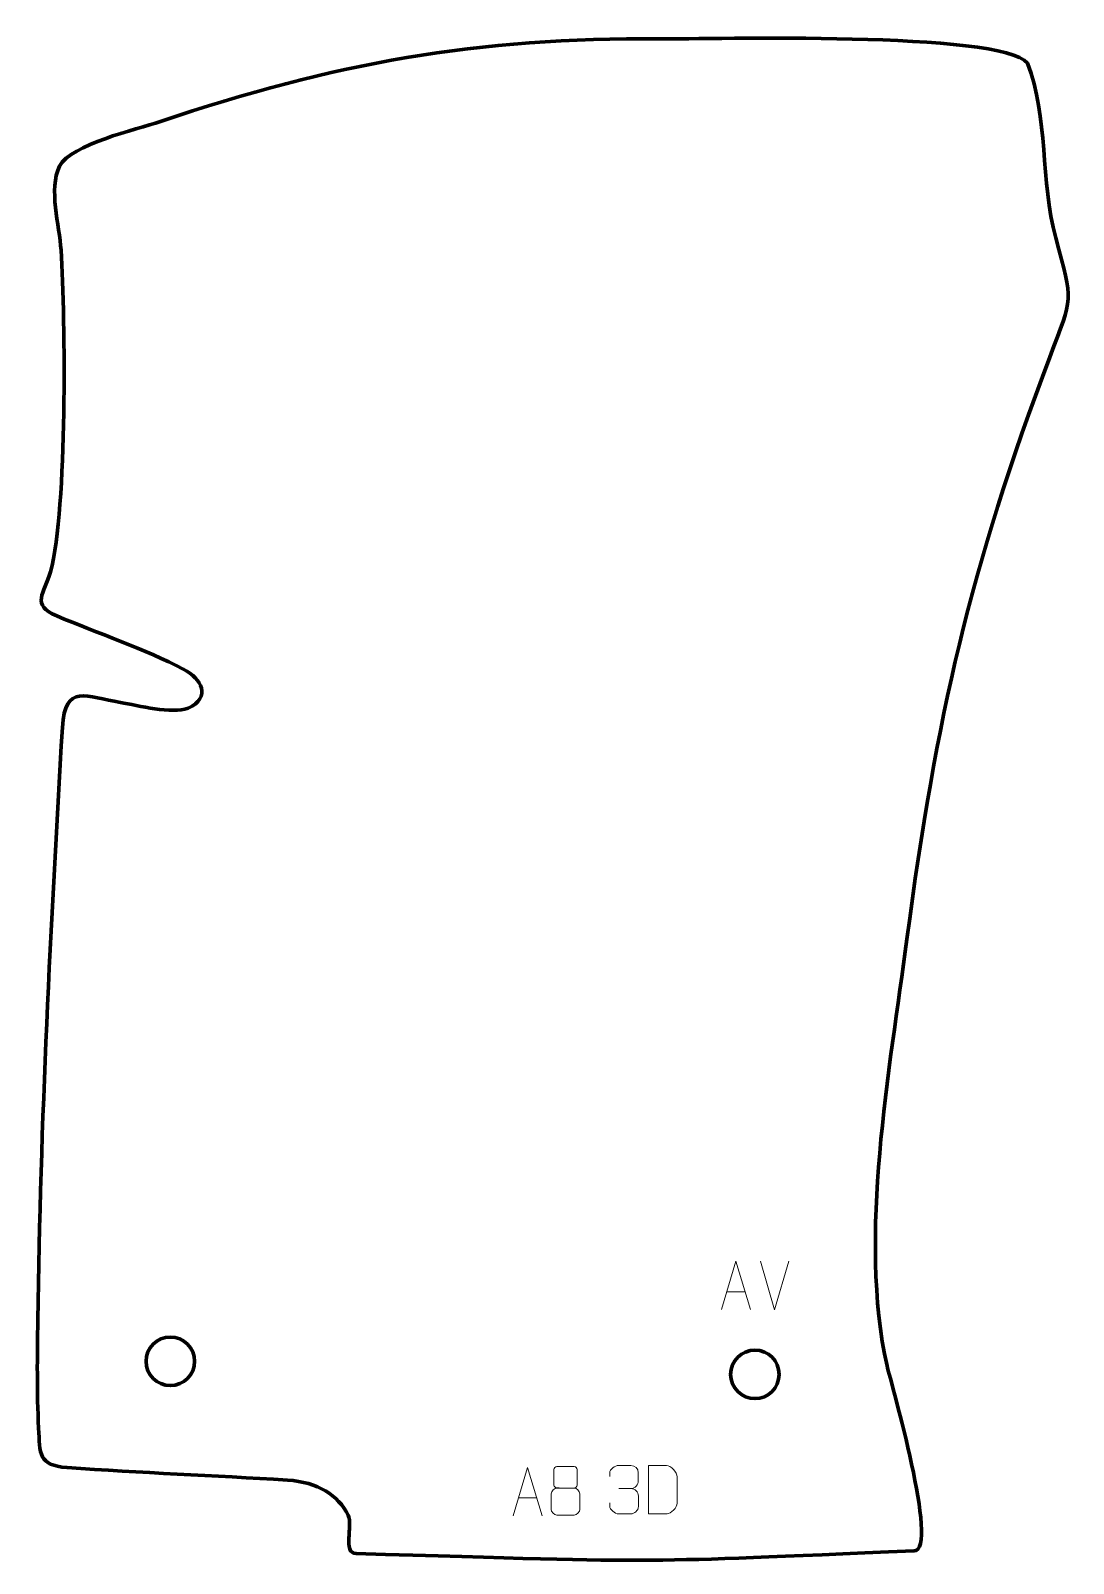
# Model space of a CAD drawing. Header units: millimetres. Extents: x -507 to 30, y 88 to 877.
import ezdxf

# ---------------------------------------------------------------- set-up
doc = ezdxf.new("R2010")
doc.units = ezdxf.units.MM
doc.header["$MEASUREMENT"] = 0
doc.layers.add('layer 2', color=7, linetype='Continuous')

msp = doc.modelspace()

# ---------------------------------------------------------------- linework, layer by layer
at = {"layer": 'layer 2', "color": 142, "lineweight": 200}
for centre in [(-435.3578, 191.8589), (-133.998, 185.1128)]:
    msp.add_ellipse(centre, major_axis=(0, 12.5), ratio=1, dxfattribs=at)
at = {"layer": 'layer 2', "color": 242, "lineweight": 158}
msp.add_open_spline([(-339.4817, 92.8639), (-346.9662, 93.0924), (-340.9165, 107.0499), (-343.7416, 112.6555), (-343.7416, 112.6555), (-348.9525, 122.9953), (-359.0979, 129.6191), (-375.0269, 130.6309), (-375.0269, 130.6309), (-412.9389, 132.9758), (-450.6571, 134.4351), (-488.6191, 137.1408), (-488.6191, 137.1408), (-503.3967, 138.194), (-502.6392, 144.2454), (-503.2683, 157.3292), (-503.2683, 157.3292), (-504.1813, 176.3177), (-503.9646, 194.22), (-503.704, 213.1758), (-503.704, 213.1758), (-502.342, 314.7209), (-496.9483, 416.9945), (-491.03, 518.4365), (-491.03, 518.4365), (-489.686, 541.4244), (-478.5748, 534.2656), (-461.0436, 531.2921), (-461.0436, 531.2921), (-451.9789, 529.7546), (-434.5089, 525.2117), (-426.2112, 528.3793), (-426.2112, 528.3793), (-414.1576, 533.9457), (-418.9011, 543.3518), (-428.6968, 548.4724), (-428.6968, 548.4724), (-447.8111, 558.464), (-473.5839, 567.348), (-493.8987, 575.8862), (-493.8987, 575.8862), (-507.3801, 581.5525), (-500.5324, 587.4685), (-497.1336, 598.5995), (-497.1336, 598.5995), (-488.3736, 631.9251), (-489.4844, 728.3223), (-491.7155, 764.2698), (-491.7155, 764.2698), (-492.5244, 777.3013), (-498.2513, 795.6089), (-492.4783, 807.6782), (-492.4783, 807.6782), (-486.5178, 818.7353), (-453.0751, 826.4908), (-440.4667, 830.6656), (-440.4667, 830.6656), (-351.322, 860.6522), (-276.979, 874.2089), (-182.6993, 873.1495), (-182.6993, 873.1495), (-157.9805, 872.9544), (-6.7972, 877.4242), (6.5427, 860.6265), (6.5427, 860.6265), (17.2915, 832.8636), (13.2254, 799.9427), (21.0769, 770.6467), (21.0769, 770.6467), (30.1777, 736.6891), (30.1016, 741.2934), (18.0116, 709.2515), (18.0116, 709.2515), (-23.0645, 600.3884), (-40.5906, 523.5022), (-55.6244, 409.3735), (-55.6244, 409.3735), (-64.4958, 342.0267), (-80.7742, 255.8713), (-65.8655, 189.4704), (-65.8655, 189.4704), (-63.9085, 181.0237), (-38.6831, 94.694), (-51.9279, 94.1582), (-51.9279, 94.1582), (-197.5438, 88.2665), (-172.4634, 87.764), (-339.4817, 92.8639)], degree=3, knots=[0, 0, 0, 0, 0.04347826, 0.04347826, 0.04347826, 0.04347826, 0.08695652, 0.08695652, 0.08695652, 0.08695652, 0.13043478, 0.13043478, 0.13043478, 0.13043478, 0.17391304, 0.17391304, 0.17391304, 0.17391304, 0.2173913, 0.2173913, 0.2173913, 0.2173913, 0.26086957, 0.26086957, 0.26086957, 0.26086957, 0.30434783, 0.30434783, 0.30434783, 0.30434783, 0.34782609, 0.34782609, 0.34782609, 0.34782609, 0.39130435, 0.39130435, 0.39130435, 0.39130435, 0.43478261, 0.43478261, 0.43478261, 0.43478261, 0.47826087, 0.47826087, 0.47826087, 0.47826087, 0.52173913, 0.52173913, 0.52173913, 0.52173913, 0.56521739, 0.56521739, 0.56521739, 0.56521739, 0.60869565, 0.60869565, 0.60869565, 0.60869565, 0.65217391, 0.65217391, 0.65217391, 0.65217391, 0.69565217, 0.69565217, 0.69565217, 0.69565217, 0.73913043, 0.73913043, 0.73913043, 0.73913043, 0.7826087, 0.7826087, 0.7826087, 0.7826087, 0.82608696, 0.82608696, 0.82608696, 0.82608696, 0.86956522, 0.86956522, 0.86956522, 0.86956522, 0.91304348, 0.91304348, 0.91304348, 0.91304348, 1, 1, 1, 1], dxfattribs=at)
at = {"layer": 'layer 2', "color": 250, "lineweight": 9}
for points, knots in [([(-151.2363, 218.4635), (-151.2363, 218.4635), (-143.8653, 243.417), (-143.8653, 243.417), (-143.8653, 243.417), (-143.8653, 243.417), (-136.2954, 218.4635), (-136.2954, 218.4635)], [0, 0, 0, 0, 0.33333333, 0.33333333, 0.33333333, 0.33333333, 1, 1, 1, 1]), ([(-258.6159, 112.2103), (-258.6159, 112.2103), (-251.2449, 137.1638), (-251.2449, 137.1638), (-251.2449, 137.1638), (-251.2449, 137.1638), (-243.675, 112.2103), (-243.675, 112.2103)], [0, 0, 0, 0, 0.33333333, 0.33333333, 0.33333333, 0.33333333, 1, 1, 1, 1]), ([(-237.5989, 136.1402), (-237.5989, 133.9272), (-237.5989, 130.2449), (-237.5989, 128.0316), (-237.5989, 128.0316), (-237.5839, 127.5242), (-236.7765, 126.5928), (-236.0764, 126.594), (-236.0764, 126.594), (-233.1065, 126.5942), (-230.1363, 126.5093), (-227.1659, 126.509), (-227.1659, 126.509), (-226.3688, 126.5132), (-225.6481, 127.3035), (-225.6507, 128.0242), (-225.6507, 128.0242), (-225.651, 130.2402), (-225.651, 133.9249), (-225.6507, 136.1402), (-225.6507, 136.1402), (-225.6692, 136.851), (-226.2806, 137.6114), (-227.1145, 137.604), (-227.1145, 137.604), (-230.1316, 137.6037), (-233.1485, 137.6037), (-236.1651, 137.604), (-236.1651, 137.604), (-236.7915, 137.6116), (-237.6156, 136.9006), (-237.5989, 136.1402)], [0, 0, 0, 0, 0.11111111, 0.11111111, 0.11111111, 0.11111111, 0.22222222, 0.22222222, 0.22222222, 0.22222222, 0.33333333, 0.33333333, 0.33333333, 0.33333333, 0.44444444, 0.44444444, 0.44444444, 0.44444444, 0.55555556, 0.55555556, 0.55555556, 0.55555556, 0.66666667, 0.66666667, 0.66666667, 0.66666667, 0.77777778, 0.77777778, 0.77777778, 0.77777778, 1, 1, 1, 1]), ([(-208.8405, 132.52), (-208.8405, 132.52), (-208.8405, 134.3772), (-208.8405, 134.3772), (-208.8405, 134.3772), (-208.8548, 136.1191), (-206.1903, 138.2372), (-204.1312, 138.2145), (-204.1312, 138.2145), (-202.0671, 138.2145), (-200.0031, 138.2145), (-197.9394, 138.2145), (-197.9394, 138.2145), (-195.7449, 138.2233), (-194.1466, 136.3765), (-194.1022, 134.4644), (-194.1022, 134.4644), (-194.1026, 133.0293), (-194.1026, 131.5942), (-194.1022, 130.1587), (-194.1022, 130.1587), (-194.1508, 128.5052), (-195.7534, 126.2752), (-197.9517, 126.2852), (-197.9517, 126.2852), (-195.748, 126.274), (-194.14, 124.4708), (-194.086, 122.4113), (-194.086, 122.4113), (-194.0864, 120.6266), (-194.0864, 118.8419), (-194.086, 117.0568), (-194.086, 117.0568), (-194.0759, 114.9954), (-196.1308, 113.2323), (-197.9517, 113.2404), (-197.9517, 113.2404), (-200.017, 113.2407), (-202.0822, 113.2407), (-204.1478, 113.2404), (-204.1478, 113.2404), (-206.3164, 113.2519), (-208.8474, 115.6521), (-208.866, 117.1139), (-208.866, 117.1139), (-208.866, 117.1139), (-208.866, 119.0225), (-208.866, 119.0225)], [0, 0, 0, 0, 0.07692308, 0.07692308, 0.07692308, 0.07692308, 0.15384615, 0.15384615, 0.15384615, 0.15384615, 0.23076923, 0.23076923, 0.23076923, 0.23076923, 0.30769231, 0.30769231, 0.30769231, 0.30769231, 0.38461538, 0.38461538, 0.38461538, 0.38461538, 0.46153846, 0.46153846, 0.46153846, 0.46153846, 0.53846154, 0.53846154, 0.53846154, 0.53846154, 0.61538462, 0.61538462, 0.61538462, 0.61538462, 0.69230769, 0.69230769, 0.69230769, 0.69230769, 0.76923077, 0.76923077, 0.76923077, 0.76923077, 0.84615385, 0.84615385, 0.84615385, 0.84615385, 1, 1, 1, 1]), ([(-188.8683, 113.2789), (-186.5365, 113.2793), (-181.5863, 113.2553), (-179.2548, 113.255), (-179.2548, 113.255), (-177.3298, 113.1496), (-174.0112, 116.6912), (-174.0224, 118.7085), (-174.0224, 118.7085), (-174.0228, 124.4786), (-174.0228, 126.6483), (-174.0224, 132.4176), (-174.0224, 132.4176), (-174.0267, 134.5557), (-177.4012, 138.2158), (-179.5536, 138.2023), (-179.5536, 138.2023), (-181.8793, 138.2023), (-186.6036, 138.2023), (-188.9297, 138.2023), (-188.9297, 138.2023), (-188.9293, 132.4554), (-188.868, 119.0262), (-188.8683, 113.2789)], [0, 0, 0, 0, 0.14285714, 0.14285714, 0.14285714, 0.14285714, 0.28571429, 0.28571429, 0.28571429, 0.28571429, 0.42857143, 0.42857143, 0.42857143, 0.42857143, 0.57142857, 0.57142857, 0.57142857, 0.57142857, 0.71428571, 0.71428571, 0.71428571, 0.71428571, 1, 1, 1, 1]), ([(-239.0577, 123.622), (-239.0577, 120.4512), (-239.0577, 118.7491), (-239.0577, 115.5777), (-239.0577, 115.5777), (-239.0662, 114.3558), (-237.3683, 112.6631), (-236.1157, 112.6546), (-236.1157, 112.6546), (-233.1326, 112.6549), (-230.1493, 112.6549), (-227.1659, 112.6546), (-227.1659, 112.6546), (-225.8426, 112.6663), (-224.2222, 114.2879), (-224.2333, 115.5871), (-224.2333, 115.5871), (-224.2336, 118.7553), (-224.2336, 120.4541), (-224.2333, 123.622), (-224.2333, 123.622), (-224.303, 125.0024), (-225.8808, 126.581), (-227.1862, 126.5749), (-227.1862, 126.5749), (-230.1628, 126.5746), (-233.1394, 126.5746), (-236.1157, 126.5749), (-236.1157, 126.5749), (-237.1952, 126.5813), (-239.0415, 125.0024), (-239.0577, 123.622)], [0, 0, 0, 0, 0.11111111, 0.11111111, 0.11111111, 0.11111111, 0.22222222, 0.22222222, 0.22222222, 0.22222222, 0.33333333, 0.33333333, 0.33333333, 0.33333333, 0.44444444, 0.44444444, 0.44444444, 0.44444444, 0.55555556, 0.55555556, 0.55555556, 0.55555556, 0.66666667, 0.66666667, 0.66666667, 0.66666667, 0.77777778, 0.77777778, 0.77777778, 0.77777778, 1, 1, 1, 1])]:
    msp.add_open_spline(points, degree=3, knots=knots, dxfattribs=at)
for points in [[(-123.8768, 218.4562), (-123.8768, 218.4562), (-131.1986, 243.4098), (-131.1986, 243.4098)], [(-116.5549, 243.4098), (-116.5549, 243.4098), (-123.8767, 218.4562), (-123.8767, 218.4562)], [(-148.5137, 227.7129), (-148.5137, 227.7129), (-139.018, 227.7129), (-139.018, 227.7129)], [(-255.8933, 121.4597), (-255.8933, 121.4597), (-246.3976, 121.4597), (-246.3976, 121.4597)], [(-204.1308, 126.2748), (-204.1308, 126.2748), (-197.9344, 126.2748), (-197.9344, 126.2748)]]:
    msp.add_open_spline(points, degree=3, dxfattribs=at)

doc.saveas('drawing.dxf')
